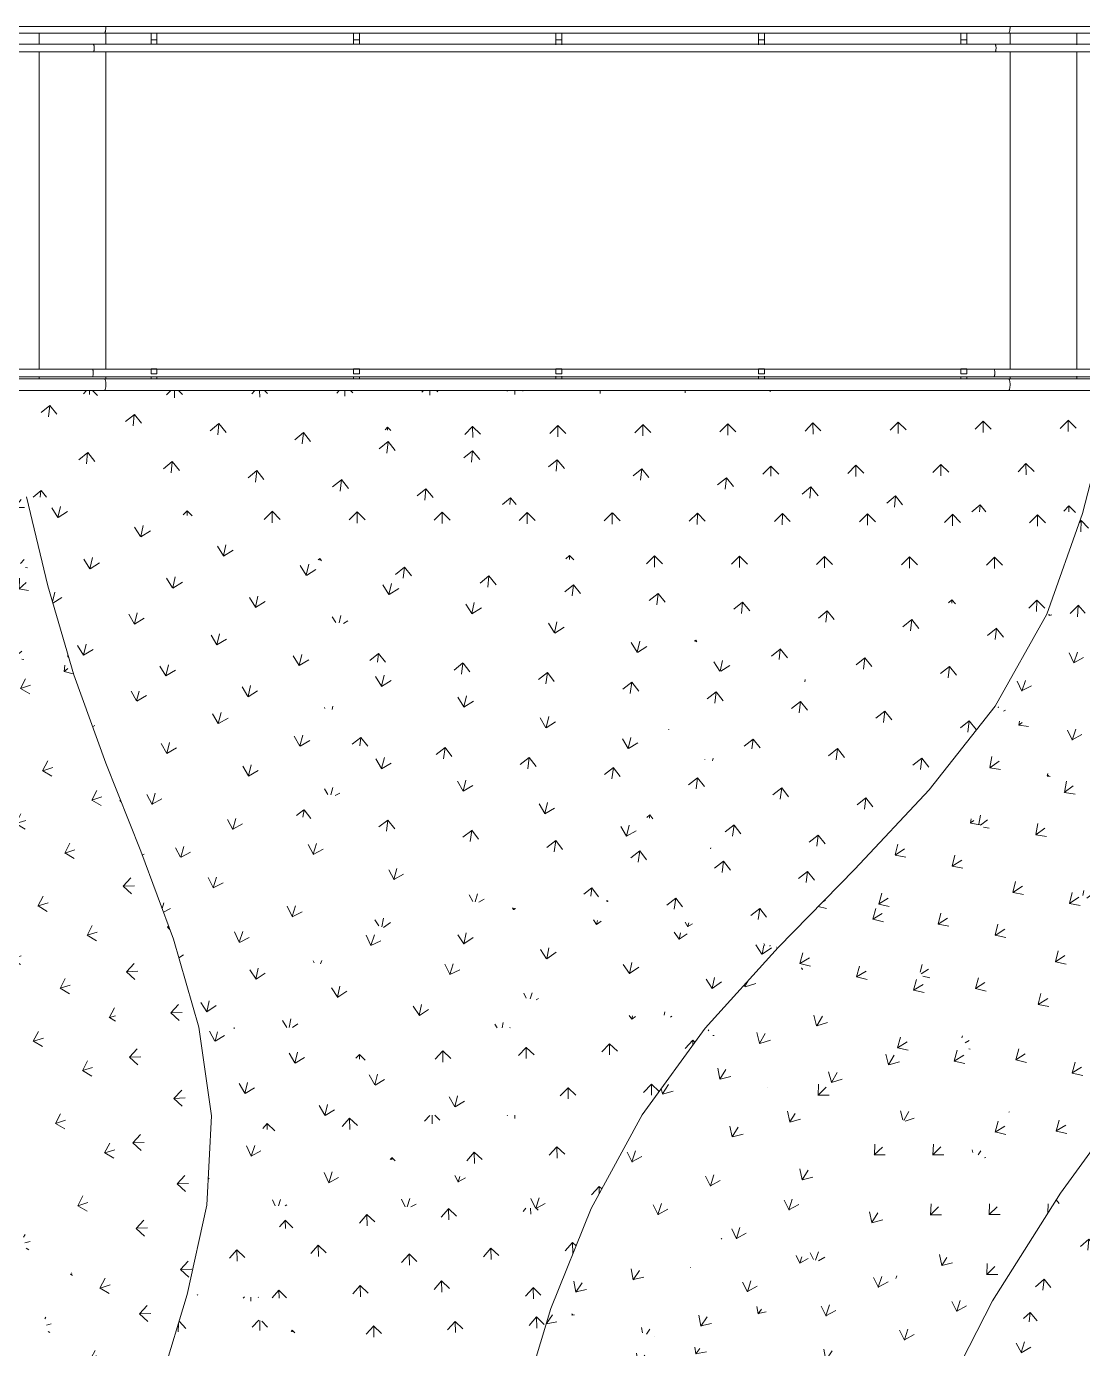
# Model space of a CAD drawing. Header units: millimetres. Extents: x 15878 to 679837, y -72324 to 391440.
# Drawn here: x 80726 to 85159, y -890 to 4657 of the extents above; entities that cross this region are included whole.
import ezdxf

# ---------------------------------------------------------------- set-up
doc = ezdxf.new("R2010")
doc.units = ezdxf.units.MM
for name, color, linetype, lineweight in [('A-FLOR', 192, 'Continuous', 5), ('A-FLOR-HRAL', 11, 'Continuous', 5), ('A-FLOR-PATT', 8, 'Continuous', 5), ('A-WALL', 113, 'Continuous', 5)]:
    doc.layers.add(name, color=color, linetype=linetype, lineweight=lineweight)

# ---------------------------------------------------------------- blocks, each defined once
blk = doc.blocks.new('Railings 6 - Railings 6-15750741-1_F')
at = {"layer": 'A-FLOR-HRAL'}
for p, q in [((79878.4, 4629.3), (81053.5, 4629.3)), ((81053.5, 4629.3), (84848.1, 4629.3)), ((81248.9, 4610.6), (81248.9, 4629.5)), ((81248.9, 4600.6), (81248.9, 4610.6)), ((81273.9, 4629.5), (81273.9, 4610.6)), ((81273.9, 4610.6), (81273.9, 4600.6)), ((82098.9, 4610.6), (82098.9, 4629.5)), ((82098.9, 4600.6), (82098.9, 4610.6)), ((82123.9, 4629.5), (82123.9, 4610.6)), ((82123.9, 4610.6), (82123.9, 4600.6)), ((82948.9, 4610.6), (82948.9, 4631.1)), ((82948.9, 4600.6), (82948.9, 4610.6)), ((82973.9, 4631.1), (82973.9, 4610.6)), ((82973.9, 4610.6), (82973.9, 4600.6)), ((83798.9, 4610.6), (83798.9, 4629.9)), ((83798.9, 4600.6), (83798.9, 4610.6)), ((83823.9, 4629.9), (83823.9, 4610.6)), ((83823.9, 4610.6), (83823.9, 4600.6)), ((84648.9, 4610.6), (84648.9, 4629.6)), ((84648.9, 4600.6), (84648.9, 4610.6)), ((84673.9, 4629.5), (84673.9, 4610.6)), ((84673.9, 4610.6), (84673.9, 4600.6)), ((84848.2, 4629.3), (86248.2, 4629.3)), ((81006.7, 4582.6), (79789.5, 4582.6)), ((79789.5, 4550.6), (81006.7, 4550.6)), ((84791.8, 4582.6), (81006.7, 4582.6)), ((81006.7, 4550.6), (84791.8, 4550.6)), ((81248.9, 4581.3), (81248.9, 4600.6)), ((81273.9, 4600.6), (81248.9, 4600.6)), ((81273.9, 4600.6), (81273.9, 4581.3)), ((82098.9, 4581.3), (82098.9, 4600.6)), ((82123.9, 4600.6), (82098.9, 4600.6)), ((82123.9, 4600.6), (82123.9, 4581.3)), ((82948.9, 4580.6), (82948.9, 4600.6)), ((82973.9, 4600.6), (82948.9, 4600.6)), ((82973.9, 4600.6), (82973.9, 4580.6)), ((83798.9, 4580.8), (83798.9, 4600.6)), ((83823.9, 4600.6), (83798.9, 4600.6)), ((83823.9, 4600.6), (83823.9, 4580.8)), ((84648.9, 4581.2), (84648.9, 4600.6)), ((84673.9, 4600.6), (84648.9, 4600.6)), ((84673.9, 4600.6), (84673.9, 4581.3)), ((86191.8, 4582.6), (84791.8, 4582.6)), ((84791.8, 4550.6), (86191.8, 4550.6)), ((81002.6, 3219.7), (80428.3, 3219.7)), ((84786.9, 3219.7), (81002.6, 3219.7)), ((81248.9, 3200.4), (81248.9, 3220.4)), ((81273.9, 3220.4), (81248.9, 3220.4)), ((81273.9, 3220.4), (81273.9, 3200.4)), ((82098.9, 3200.4), (82098.9, 3220.4)), ((82123.9, 3220.4), (82098.9, 3220.4)), ((82123.9, 3220.4), (82123.9, 3200.4)), ((82948.9, 3200.4), (82948.9, 3220.4)), ((82973.9, 3220.4), (82948.9, 3220.4)), ((82973.9, 3220.4), (82973.9, 3200.4)), ((83798.9, 3200.4), (83798.9, 3220.4)), ((83823.9, 3220.4), (83798.9, 3220.4)), ((83823.9, 3220.4), (83823.9, 3200.4)), ((84648.9, 3200.4), (84648.9, 3220.4)), ((84673.9, 3220.4), (84648.9, 3220.4)), ((84673.9, 3220.4), (84673.9, 3200.4)), ((85190.1, 3219.7), (84786.8, 3219.7)), ((79781.7, 3187.7), (81002.6, 3187.7)), ((81053.5, 3179.3), (79878.4, 3179.3)), ((81002.6, 3187.7), (84786.8, 3187.7)), ((84848.2, 3179.3), (81053.5, 3179.3)), ((81248.9, 3200.4), (81273.9, 3200.4)), ((81248.9, 3179.1), (81248.9, 3188.9)), ((81273.9, 3188.9), (81273.9, 3179.1)), ((82098.9, 3200.4), (82123.9, 3200.4)), ((82098.9, 3179.1), (82098.9, 3188.9)), ((82123.9, 3188.9), (82123.9, 3179.1)), ((82948.9, 3200.4), (82973.9, 3200.4)), ((82948.9, 3177.4), (82948.9, 3190.4)), ((82973.9, 3190.4), (82973.9, 3177.4)), ((83798.9, 3200.4), (83823.9, 3200.4)), ((83798.9, 3178.6), (83798.9, 3189.4)), ((83823.9, 3189.4), (83823.9, 3178.6)), ((84648.9, 3200.4), (84673.9, 3200.4)), ((84648.9, 3179), (84648.9, 3189)), ((84673.9, 3188.9), (84673.9, 3179)), ((84786.9, 3187.7), (86186.9, 3187.7)), ((86248.1, 3179.3), (84848.1, 3179.3)), ((79878.4, 3129.3), (81053.5, 3129.3)), ((81053.5, 3129.3), (84848.1, 3129.3)), ((84848.2, 3129.3), (86248.2, 3129.3))]:
    blk.add_line(p, q, dxfattribs=at)
for points in [[(81052.8, 4629.5), (81053.3, 4629.2), (81053.8, 4629.2), (81054.3, 4629.5)], [(84847.2, 4629.5), (84847.8, 4629.2), (84848.4, 4629.2), (84849.1, 4629.5)], [(81006.2, 4550.7), (81006.6, 4550.5), (81006.9, 4550.5), (81007.2, 4550.7)], [(84791.2, 4550.7), (84791.6, 4550.5), (84792, 4550.5), (84792.4, 4550.7)], [(81003.1, 3187.8), (81002.7, 3187.6), (81002.4, 3187.6), (81002.1, 3187.8)], [(84787.4, 3187.8), (84787, 3187.6), (84786.6, 3187.6), (84786.3, 3187.8)], [(81054.3, 3129.5), (81053.8, 3129.2), (81053.3, 3129.2), (81052.8, 3129.5)], [(84849.1, 3129.5), (84848.5, 3129.2), (84847.8, 3129.2), (84847.2, 3129.5)]]:
    blk.add_open_spline(points, degree=3, dxfattribs=at)
for points, knots in [([(81054.3, 4629.5), (81054.8, 4629.8), (81055.8, 4630.9), (81057.1, 4634.2), (81058.2, 4638.8), (81059.2, 4646.5), (81059.4, 4653.2), (81059.3, 4657.5)], [0, 0, 0, 0, 0.0833333, 0.1666667, 0.25, 0.3333333, 0.5, 0.5, 0.5, 0.5]), ([(84849.1, 4629.5), (84849.7, 4629.8), (84850.8, 4630.9), (84852.5, 4634.2), (84853.8, 4638.8), (84855, 4646.5), (84855.3, 4653.2), (84855.1, 4657.5)], [0, 0, 0, 0, 0.0833333, 0.1666667, 0.25, 0.3333333, 0.5, 0.5, 0.5, 0.5]), ([(81007.2, 4550.7), (81007.5, 4550.9), (81008.2, 4551.6), (81009, 4553.7), (81009.7, 4556.7), (81010.4, 4561.6), (81010.6, 4568.7), (81009.9, 4575.4), (81009, 4579.4), (81008.2, 4581.5), (81007.2, 4582.6), (81006.6, 4582.6), (81006.2, 4582.4)], [0, 0, 0, 0, 0.083333, 0.166667, 0.25, 0.333333, 0.5, 0.666667, 0.75, 0.833333, 0.916667, 1, 1, 1, 1]), ([(84792.4, 4550.7), (84792.8, 4550.9), (84793.5, 4551.6), (84794.6, 4553.7), (84795.4, 4556.7), (84796.2, 4561.6), (84796.5, 4568.7), (84795.7, 4575.4), (84794.6, 4579.4), (84793.6, 4581.5), (84792.4, 4582.6), (84791.6, 4582.6), (84791.2, 4582.4)], [0, 0, 0, 0, 0.083333, 0.166667, 0.25, 0.333333, 0.5, 0.666667, 0.75, 0.833333, 0.916667, 1, 1, 1, 1]), ([(81002.1, 3219.5), (81002.5, 3219.7), (81003.1, 3219.7), (81004, 3218.6), (81004.9, 3216.5), (81005.6, 3213.5), (81006.1, 3209.8), (81006.4, 3204.4), (81006.2, 3197.2), (81005.2, 3191.5), (81004, 3188.7), (81003.4, 3188), (81003.1, 3187.8)], [0, 0, 0, 0, 0.083333, 0.166667, 0.25, 0.333333, 0.416667, 0.5, 0.666667, 0.833333, 0.916667, 1, 1, 1, 1]), ([(84786.3, 3219.5), (84786.7, 3219.7), (84787.5, 3219.7), (84788.6, 3218.6), (84789.6, 3216.5), (84790.4, 3213.5), (84791, 3209.8), (84791.4, 3204.4), (84791.2, 3198.7), (84790.4, 3193.8), (84789.6, 3190.8), (84788.6, 3188.7), (84787.8, 3188), (84787.4, 3187.8)], [0, 0, 0, 0, 0.083333, 0.166667, 0.25, 0.333333, 0.416667, 0.5, 0.666667, 0.75, 0.833333, 0.916667, 1, 1, 1, 1]), ([(81052.8, 3179.1), (81053.3, 3179.4), (81054.3, 3179.4), (81055.8, 3177.6), (81057.1, 3174.3), (81058.2, 3169.6), (81059, 3163.9), (81059.5, 3155.4), (81059.1, 3144.2), (81057.5, 3135.3), (81055.8, 3130.9), (81054.8, 3129.8), (81054.3, 3129.5)], [0, 0, 0, 0, 0.083333, 0.166667, 0.25, 0.333333, 0.416667, 0.5, 0.666667, 0.833333, 0.916667, 1, 1, 1, 1]), ([(84847.3, 3179.1), (84847.9, 3179.4), (84849.1, 3179.4), (84850.9, 3177.6), (84852.5, 3174.3), (84853.8, 3169.6), (84854.7, 3163.9), (84855.3, 3155.4), (84855, 3146.5), (84853.8, 3138.8), (84852.4, 3134.2), (84850.9, 3130.9), (84849.6, 3129.8), (84849.1, 3129.5)], [0, 0, 0, 0, 0.083333, 0.166667, 0.25, 0.333333, 0.416667, 0.5, 0.666667, 0.75, 0.833333, 0.916667, 1, 1, 1, 1])]:
    blk.add_open_spline(points, degree=3, knots=knots, dxfattribs=at)

msp = doc.modelspace()

# ---------------------------------------------------------------- hatches: boundary and pattern name
at = {"layer": 'A-FLOR-PATT'}
h = msp.add_hatch(dxfattribs=at)
h.set_pattern_fill('FP_1884', color=256, style=0, pattern_type=2)
h.set_pattern_definition([(60.227, (9063.94, -25012.83), (-48.3869, 249.3253), [44.147, -288.832]), (10.522, (9063.94, -25012.83), (-48.38375, 249.32595), [40.76, -176.628]), (100.983, (9063.94, -25012.83), (-213.733, -39.7011), [47.621, -206.357])])
h.paths.add_polyline_path([(80726, 2683.2), (80629.1, 3129.5), (79899.3, 3129.5), (79899.3, 3096.3), (80704.1, 2694.2)], flags=0)
h = msp.add_hatch(dxfattribs=at)
h.set_pattern_fill('FP_1808', color=256, style=0, pattern_type=2)
h.set_pattern_definition([(264.125, (110854.86, -1587.93), (159.1468, -197.5225), [47.594, -311.383]), (219.165, (110854.86, -1587.93), (159.1436, -197.5247), [47.373, -205.284]), (308.858, (110854.86, -1587.93), (195.8929, 159.5662), [47.561, -206.098])])
h.paths.add_polyline_path([(85159.4, 2614), (80856.7, 3129.5), (80629.1, 3129.5), (80726, 2683.2), (83531.2, 2639.4)], flags=0)
h = msp.add_hatch(dxfattribs=at)
h.set_pattern_fill('FP_1828', color=256, style=0, pattern_type=2)
h.set_pattern_definition([(270.409, (107592.76, 4310.07), (179.8642, -177.7186), [47.606, -311.462]), (225.646, (107592.76, 4310.07), (179.8666, -177.7158), [47.553, -206.062]), (315.344, (107592.76, 4310.07), (177.3012, 181.341), [47.41, -205.444])])
h.paths.add_polyline_path([(85159.4, 2614), (85291.5, 3129.5), (80856.7, 3129.5), (85009.7, 2632)], flags=0)
h = msp.add_hatch(dxfattribs=at)
h.set_pattern_fill('FP_1886', color=256, style=0, pattern_type=2)
h.set_pattern_definition([(43.168, (7725.13, -3656.95), (10.44935, 248.32606), [41.081, -268.772]), (350.43, (7725.13, -3656.95), (10.4452, 248.32636), [40.985, -177.6]), (87.591, (7725.13, -3656.95), (-215.54294, 36.34195), [46.602, -201.944])])
h.paths.add_polyline_path([(80925, 1937.1), (80816.3, 2309.6), (79899.3, 3057.1), (79889.3, 3057.1), (79889.3, 3037.9), (80900, 1963.8)], flags=0)
h = msp.add_hatch(dxfattribs=at)
h.set_pattern_fill('FP_1885', color=256, style=0, pattern_type=2)
h.set_pattern_definition([(50.153, (6659.7, -12827.15), (-11.8951, 252.0125), [42.679, -279.225]), (358.721, (6659.7, -12827.15), (-11.8928, 252.01225), [40.914, -177.292]), (92.702, (6659.7, -12827.15), (-218.1511, 4.8695), [47.305, -204.988])])
h.paths.add_polyline_path([(80816.3, 2309.6), (80726, 2683.2), (79899.3, 3096.3), (79899.9, 3057.1), (80779.8, 2339.4)], flags=0)
h = msp.add_hatch(dxfattribs=at)
h.set_pattern_fill('FP_1887', color=256, style=0, pattern_type=2)
h.set_pattern_definition([(38.174, (11563.32, 3989.15), (21.4247, 241.2003), [38.774, -253.68]), (343.831, (11563.32, 3989.15), (21.42496, 241.2006), [40.701, -176.37]), (84.924, (11563.32, 3989.15), (-208.48436, 60.44815), [45.403, -196.747])])
h.paths.add_polyline_path([(81058.9, 1566.4), (80925, 1937.1), (79889.3, 3037.9), (79889.3, 3017.9), (81018.7, 1616.3)], flags=0)
h = msp.add_hatch(dxfattribs=at)
h.set_pattern_fill('FP_1890', color=256, style=0, pattern_type=2)
h.set_pattern_definition([(17.196, (3758.93, 13429.96), (112.9033, 222.04135), [44.286, -289.738]), (329.123, (3758.93, 13429.96), (112.90255, 222.0415), [45.045, -195.194]), (63.047, (3758.93, 13429.96), (-206.1882, 123.2919), [46.706, -202.391])])
h.paths.add_polyline_path([(81172.2, -1412.6), (81058.9, 1566.4), (79889.3, 3017.9), (79889.3, 2789), (81069.3, -1075.8)], flags=0)
h = msp.add_hatch(dxfattribs=at)
h.set_pattern_fill('FP_1892', color=256, style=0, pattern_type=2)
h.set_pattern_definition([(15.096, (-4049.8, 9642.3), (127.25497, 219.46756), [46.968, -307.287]), (329.363, (-4049.8, 9642.3), (127.25365, 219.4689), [46.804, -202.815]), (59.893, (-4049.8, 9642.3), (-214.7737, 127.20756), [47.567, -206.125])])
h.paths.add_polyline_path([(81069.3, -1783.9), (81172.2, -1412.6), (79889.3, 2789), (79889.3, 2727.4), (81053.8, -1724.5)], flags=0)
h = msp.add_hatch(dxfattribs=at)
h.set_pattern_fill('FP_1888', color=256, style=0, pattern_type=2)
h.set_pattern_definition([(13.219, (-2335.54, 11842.16), (133.94, 215.18427), [46.833, -306.402]), (327.371, (-2335.54, 11842.16), (133.94025, 215.1843), [46.739, -202.537]), (58.1, (-2335.54, 11842.16), (-209.9359, 134.4099), [47.525, -205.94])])
h.paths.add_polyline_path([(80979.8, -2154.9), (81069.3, -1783.9), (79889.3, 2727.4), (79889.3, 2660.7), (80905.1, -1825.3)], flags=0)
h = msp.add_hatch(dxfattribs=at)
h.set_pattern_fill('FP_1807', color=256, style=0, pattern_type=2)
h.set_pattern_definition([(77.315, (-14596.75, -65772.14), (-134.33726, 215.30334), [47.542, -311.043]), (32.266, (-14596.75, -65772.14), (-134.33567, 215.3044), [47.249, -204.745]), (121.962, (-14596.75, -65772.14), (-213.0788, -134.52945), [47.583, -206.193])])
h.paths.add_polyline_path([(84792.8, 1805.5), (80726, 2683.2), (80816.3, 2309.6), (84515.5, 1840.6)], flags=0)
h = msp.add_hatch(dxfattribs=at)
h.set_pattern_fill('FP_1827', color=256, style=0, pattern_type=2)
h.set_pattern_definition([(263.78, (111895.64, -2829.43), (158.0423, -196.6479), [47.567, -311.205]), (219.097, (111895.64, -2829.43), (158.0424, -196.6485), [47.574, -206.156]), (308.788, (111895.64, -2829.43), (196.9146, 160.0106), [47.304, -204.982])])
h.paths.add_polyline_path([(84792.8, 1805.5), (85009.7, 2190.9), (80726, 2683.2), (84515.5, 1865.3)], flags=0)
h = msp.add_hatch(dxfattribs=at)
h.set_pattern_fill('FP_1829', color=256, style=0, pattern_type=2)
h.set_pattern_definition([(269.499, (108001.97, 3404.43), (176.9117, -180.2488), [47.589, -311.352]), (224.781, (108001.97, 3404.43), (176.9114, -180.2494), [47.562, -206.1]), (314.464, (108001.97, 3404.43), (180.052, 178.6774), [47.355, -205.206])])
h.paths.add_polyline_path([(85009.7, 2190.9), (85159.4, 2614), (80726, 2683.2), (84792.8, 2215.8)], flags=0)
h = msp.add_hatch(dxfattribs=at)
h.set_pattern_fill('FP_1670', color=256, style=0, pattern_type=2)
h.set_pattern_definition([(267.785, (115814.69, 1134.18), (160.1212, -176.2873), [47.258, -309.181]), (225.969, (115814.7, 1134.18), (160.119, -176.289), [46.912, -203.286]), (312.248, (115814.7, 1134.18), (173.8993, 179.8827), [44.653, -193.498])])
h.paths.add_polyline_path([(86211.3, 2027.2), (85159.4, 2614), (85009.7, 2190.9), (86165, 2033.5)], flags=0)
h = msp.add_hatch(dxfattribs=at)
h.set_pattern_fill('FP_1809', color=256, style=0, pattern_type=2)
h.set_pattern_definition([(76.42, (-14856.14, -63967), (-130.6516, 217.60391), [47.491, -310.709]), (31.301, (-14856.14, -63967), (-130.65047, 217.6051), [47.126, -204.215]), (120.981, (-14856.14, -63967), (-214.75754, -130.58124), [47.59, -206.223])])
h.paths.add_polyline_path([(84515.5, 1453.8), (80816.3, 2309.6), (80925, 1937.1), (83531.2, 1586.3)], flags=0)
h = msp.add_hatch(dxfattribs=at)
h.set_pattern_fill('FP_1830', color=256, style=0, pattern_type=2)
h.set_pattern_definition([(262.964, (112357.9, -3933.28), (155.1607, -197.9276), [47.49, -310.702]), (218.366, (112357.9, -3933.28), (155.158, -197.9297), [47.598, -206.258]), (308.093, (112357.9, -3933.28), (199.0385, 157.5643), [47.155, -204.34])])
h.paths.add_polyline_path([(84515.5, 1453.8), (84792.8, 1805.5), (80816.3, 2309.6), (83531.2, 1681.5)], flags=0)
h = msp.add_hatch(dxfattribs=at)
h.set_pattern_fill('FP_1671', color=256, style=0, pattern_type=2)
h.set_pattern_definition([(71.015, (-194.18, -64431.77), (-102.2359, 220.12544), [47.513, -310.855]), (28.488, (-194.18, -64431.77), (-102.23715, 220.12483), [46.681, -202.285]), (114.912, (-194.18, -64431.77), (-218.8209, -118.7489), [45.508, -197.201])])
h.paths.add_polyline_path([(86154.7, 1542.4), (85009.7, 2190.9), (84792.8, 1805.5), (85971.6, 1577.8)], flags=0)
h = msp.add_hatch(dxfattribs=at)
h.set_pattern_fill('FP_1675', color=256, style=0, pattern_type=2)
h.set_pattern_definition([(56.885, (-2953.04, -39362.93), (-38.8397, 249.46276), [46.841, -306.459]), (11.329, (-2953.04, -39362.93), (-38.8379, 249.4633), [44.337, -192.126]), (98.85, (-2953.04, -39362.93), (-231.8544, -46.45444), [47.338, -205.131])])
h.paths.add_polyline_path([(86154.7, 1542.4), (86211.3, 2027.2), (85009.7, 2190.9), (86149.2, 1545.5)], flags=0)
h = msp.add_hatch(dxfattribs=at)
h.set_pattern_fill('FP_1811', color=256, style=0, pattern_type=2)
h.set_pattern_definition([(75.41, (-14829.2, -61571.88), (-126.3144, 220.22523), [47.385, -310.015]), (30.147, (-14829.2, -61571.88), (-126.31215, 220.22635), [46.91, -203.275]), (119.837, (-14829.2, -61571.88), (-216.34393, -125.649), [47.602, -206.277])])
h.paths.add_polyline_path([(84203.1, 1121.1), (80925, 1937.1), (81058.9, 1566.4), (84046, 1143.3)], flags=0)
h = msp.add_hatch(dxfattribs=at)
h.set_pattern_fill('FP_1825', color=256, style=0, pattern_type=2)
h.set_pattern_definition([(262.406, (112696.83, -4682.73), (153.074, -198.3054), [47.395, -310.078]), (217.916, (112696.83, -4682.73), (153.0728, -198.3058), [47.609, -206.304]), (307.665, (112696.83, -4682.73), (200.3137, 156.032), [46.971, -203.542])])
h.paths.add_polyline_path([(84203.1, 1121.1), (84515.5, 1453.8), (80925, 1937.1), (84118.1, 1142.2)], flags=0)
h = msp.add_hatch(dxfattribs=at)
h.set_pattern_fill('FP_1669', color=256, style=0, pattern_type=2)
h.set_pattern_definition([(36.229, (-8569.47, -21648.4), (47.83296, 246.22597), [47.42, -310.243]), (351.763, (-8569.47, -21648.4), (47.8318, 246.2263), [45.598, -197.59]), (79.007, (-8569.47, -21648.4), (-240.6799, 34.8393), [47.03, -203.799])])
h.paths.add_polyline_path([(85701.7, 639.1), (84792.8, 1805.5), (84515.5, 1453.8), (85664.8, 664.5)], flags=0)
h = msp.add_hatch(dxfattribs=at)
h.set_pattern_fill('FP_1668', color=256, style=0, pattern_type=2)
h.set_pattern_definition([(36.641, (-7116.75, -20611.19), (47.18804, 247.52506), [47.192, -308.755]), (351.626, (-7116.75, -20611.2), (47.1883, 247.5258), [45.186, -195.805]), (79.207, (-7116.75, -20611.2), (-238.4217, 35.095), [47.247, -204.737])])
h.paths.add_polyline_path([(85701.7, 639.1), (85971.6, 1082.7), (84792.8, 1805.5), (85223.7, 1252.5)], flags=0)
h = msp.add_hatch(dxfattribs=at)
h.set_pattern_fill('FP_1676', color=256, style=0, pattern_type=2)
h.set_pattern_definition([(71.744, (-364.03, -63118.23), (-104.34182, 222.05953), [47.613, -311.509]), (28.755, (-364.03, -63118.23), (-104.3418, 222.05903), [46.377, -200.966]), (115.168, (-364.03, -63118.23), (-216.8418, -118.98723), [46.004, -199.349])])
h.paths.add_polyline_path([(85971.6, 1082.7), (86149.2, 1543.5), (84792.8, 1805.5), (85694.8, 1252.5)], flags=0)
h = msp.add_hatch(dxfattribs=at)
h.set_pattern_fill('FP_1810', color=256, style=0, pattern_type=2)
h.set_pattern_definition([(73.948, (-14444.55, -58313.38), (-119.91395, 223.82713), [47.223, -308.955]), (28.476, (-14444.55, -58313.38), (-119.913, 223.8269), [46.586, -201.874]), (118.179, (-14444.55, -58313.38), (-218.4022, -118.461), [47.611, -206.314])])
h.paths.add_polyline_path([(83881.2, 792.7), (81058.9, 1566.4), (81205.5, 1196.8), (83531.2, 845.6)], flags=0)
h = msp.add_hatch(dxfattribs=at)
h.set_pattern_fill('FP_1891', color=256, style=0, pattern_type=2)
h.set_pattern_definition([(2.177, (853, 18308.08), (172.65277, 186.29797), [47.625, -311.585]), (317.177, (853, 18308.08), (172.6529, 186.2981), [47.625, -206.375]), (47.177, (853, 18308.08), (-186.2981, 172.6529), [47.625, -206.375])])
h.paths.add_polyline_path([(81172.2, -1412.6), (81400.8, -664), (81483.9, -288.2), (81503.2, 86), (81449.6, 457.6), (81343.1, 827.6), (81172.2, 1280.9), (81058.9, 1566.4), (81070.9, 1252.5)], flags=0)
h = msp.add_hatch(dxfattribs=at)
h.set_pattern_fill('FP_1826', color=256, style=0, pattern_type=2)
h.set_pattern_definition([(261.984, (113050.84, -5142.06), (151.2835, -198.2414), [47.307, -309.507]), (217.647, (113050.84, -5142.06), (151.284, -198.2416), [47.608, -206.3]), (307.348, (113050.84, -5142.06), (201.0417, 155.0846), [46.757, -202.615])])
h.paths.add_polyline_path([(83881.2, 792.7), (84203.1, 1121.1), (81069.3, 1563.5), (83754.1, 827.6)], flags=0)
h = msp.add_hatch(dxfattribs=at)
h.set_pattern_fill('FP_1666', color=256, style=0, pattern_type=2)
h.set_pattern_definition([(33.339, (-9137.56, -18626.69), (59.32688, 243.48505), [47.481, -310.64]), (348.991, (-9137.56, -18626.7), (59.3244, 243.485), [45.817, -198.54]), (76.307, (-9137.56, -18626.7), (-239.86053, 46.6619), [46.989, -203.619])])
h.paths.add_polyline_path([(85386.2, 202.1), (84515.5, 1453.8), (84203.1, 1121.1), (85222.5, 329.3)], flags=0)
h = msp.add_hatch(dxfattribs=at)
h.set_pattern_fill('FP_1665', color=256, style=0, pattern_type=2)
h.set_pattern_definition([(33.777, (-7731.4, -17737.4), (58.72047, 244.86942), [47.279, -309.325]), (348.905, (-7731.4, -17737.4), (58.72036, 244.8698), [45.416, -196.803]), (76.515, (-7731.4, -17737.4), (-237.69154, 46.6115), [47.215, -204.597])])
h.paths.add_polyline_path([(85386.2, 202.1), (85701.7, 639.1), (84515.5, 1453.8), (85222.5, 437.5)], flags=0)
h = msp.add_hatch(dxfattribs=at)
h.set_pattern_fill('FP_1813', color=256, style=0, pattern_type=2)
h.set_pattern_definition([(71.65, (-13612.28, -53973.11), (-109.7282, 229.00119), [47.029, -307.689]), (25.936, (-13612.28, -53973.11), (-109.7274, 229.00225), [46.162, -200.036]), (115.602, (-13612.28, -53973.11), (-221.4011, -107.6806), [47.612, -206.32])])
h.paths.add_polyline_path([(83575.1, 454), (81205.5, 1196.8), (81343.1, 827.6), (83531.2, 461.4)], flags=0)
h = msp.add_hatch(dxfattribs=at)
h.set_pattern_fill('FP_1824', color=256, style=0, pattern_type=2)
h.set_pattern_definition([(78.621, (-9745.68, -70566.5), (-138.53266, 206.09124), [47.323, -309.608]), (34.54, (-9745.68, -70566.5), (-138.5337, 206.0904), [47.563, -206.105]), (123.909, (-9745.68, -70566.5), (-208.95335, -143.82504), [46.561, -201.763])])
h.paths.add_polyline_path([(83575.1, 454), (83881.2, 792.7), (81240.9, 1185.7), (83563.7, 457.6)], flags=0)
h = msp.add_hatch(dxfattribs=at)
h.set_pattern_fill('FP_1664', color=256, style=0, pattern_type=2)
h.set_pattern_definition([(31.308, (-9581.51, -15795.12), (67.32804, 241.84287), [47.479, -310.628]), (346.849, (-9581.51, -15795.12), (67.3275, 241.8434), [45.949, -199.112]), (74.443, (-9581.51, -15795.12), (-238.6338, 55.75654), [47.07, -203.97])])
h.paths.add_polyline_path([(85066.4, -237.8), (84203.1, 1121.1), (83881.2, 792.7), (84781, 10.3)], flags=0)
h = msp.add_hatch(dxfattribs=at)
h.set_pattern_fill('FP_1667', color=256, style=0, pattern_type=2)
h.set_pattern_definition([(31.773, (-8069.06, -14832.6), (66.67934, 243.27773), [47.25, -309.133]), (346.754, (-8069.06, -14832.6), (66.6806, 243.2766), [45.517, -197.239]), (74.672, (-8069.06, -14832.6), (-236.29675, 55.62333), [47.297, -204.953])])
h.paths.add_polyline_path([(85066.4, -237.8), (85386.2, 202.1), (84203.1, 1121.1), (84861.6, 84.5)], flags=0)
h = msp.add_hatch(dxfattribs=at)
h.set_pattern_fill('FP_1812', color=256, style=0, pattern_type=2)
h.set_pattern_definition([(78.843, (-9958.68, -63045.94), (-136.8678, 213.2316), [47.329, -309.648]), (33.633, (-9958.68, -63045.94), (-136.86714, 213.2317), [46.378, -200.97]), (122.695, (-9958.68, -63045.94), (-205.94246, -136.99746), [47.508, -205.87])])
h.paths.add_polyline_path([(83575.1, 454), (81343.1, 827.6), (81449.6, 457.6), (83531.2, 454.1)], flags=0)
h = msp.add_hatch(dxfattribs=at)
h.set_pattern_fill('FP_1658', color=256, style=0, pattern_type=2)
h.set_pattern_definition([(60.269, (-12223.77, -52225.96), (-61.88638, 237.52641), [47.515, -310.863]), (17.091, (-12223.77, -52225.96), (-61.8857, 237.52677), [47.004, -203.684]), (104.604, (-12223.77, -52225.96), (-239.6158, -73.6774), [46.023, -199.433])])
h.paths.add_polyline_path([(85066.4, -237.8), (83881.2, 792.7), (83575.1, 454), (84781, -105.4)], flags=0)
h = msp.add_hatch(dxfattribs=at)
h.set_pattern_fill('FP_1831', color=256, style=0, pattern_type=2)
h.set_pattern_definition([(270.232, (109056.73, 4694.79), (175.6905, -169.429), [46.934, -307.062]), (226.646, (109056.73, 4694.79), (175.6927, -169.427), [47.593, -206.236]), (316.04, (109056.73, 4694.79), (174.2545, 184.566), [45.764, -198.312])])
h.paths.add_polyline_path([(83310.1, 90.5), (83575.1, 454), (81449.6, 457.6), (83096.6, 132.6)], flags=0)
h = msp.add_hatch(dxfattribs=at)
h.set_pattern_fill('FP_1832', color=256, style=0, pattern_type=2)
h.set_pattern_definition([(76.23, (-8436.56, -59772.15), (-125.2926, 219.42422), [47.366, -309.894]), (31.237, (-8436.56, -59772.15), (-125.2907, 219.425), [46.124, -199.869]), (119.727, (-8436.56, -59772.15), (-210.32893, -127.56983), [47.377, -205.299])])
h.paths.add_polyline_path([(81503.2, 86), (83310.1, 90.5), (81450.1, 454), (81502.6, 90.5)], flags=0)
h = msp.add_hatch(dxfattribs=at)
h.set_pattern_fill('FP_1656', color=256, style=0, pattern_type=2)
h.set_pattern_definition([(58.08, (-13376.74, -47877.15), (-51.5841, 242.32965), [47.613, -311.509]), (14.509, (-13376.74, -47877.15), (-51.5823, 242.32927), [46.766, -202.653]), (102.017, (-13376.74, -47877.15), (-241.4642, -62.4887), [46.455, -201.304])])
h.paths.add_polyline_path([(84781, -689.5), (83575.1, 454), (83310.1, 90.5), (84542.8, -563.2)], flags=0)
h = msp.add_hatch(dxfattribs=at)
h.set_pattern_fill('FP_1661', color=256, style=0, pattern_type=2)
h.set_pattern_definition([(44.485, (-13251.4, -29767.78), (9.76543, 250.86536), [47.508, -310.82]), (0.052, (-13251.4, -29767.78), (9.7653, 250.86597), [46.102, -199.776]), (87.77, (-13251.4, -29767.78), (-245.87776, -0.2198), [47.073, -203.983])])
h.paths.add_polyline_path([(84781, -689.5), (85066.4, -237.8), (83575.1, 454), (84755.5, -665.3)], flags=0)
h = msp.add_hatch(dxfattribs=at)
h.set_pattern_fill('FP_1513', color=256, style=0, pattern_type=2)
h.set_pattern_definition([(37.176, (-9041.98, -22759.22), (44.86762, 246.78103), [47.358, -309.84]), (352.647, (-9041.98, -22759.22), (44.86654, 246.7813), [45.324, -196.405]), (79.696, (-9041.98, -22759.22), (-239.74174, 30.93675), [47.03, -203.797])])
h.paths.add_polyline_path([(86273.1, -890.3), (85386.2, 202.1), (85066.4, -237.8), (86050.4, -769.9)], flags=0)
h = msp.add_hatch(dxfattribs=at)
h.set_pattern_fill('FP_1820', color=256, style=0, pattern_type=2)
h.set_pattern_definition([(72.408, (-7150.2, -56480.5), (-108.6823, 226.5226), [47.479, -310.632]), (27.898, (-7150.2, -56480.5), (-108.68254, 226.52256), [46.02, -199.421]), (115.631, (-7150.2, -56480.5), (-216.91673, -114.84097), [47.109, -204.137])])
h.paths.add_polyline_path([(83096.6, -303.3), (81503.2, 86), (81483.9, -288.2), (81557.3, -288.9)], flags=0)
h = msp.add_hatch(dxfattribs=at)
h.set_pattern_fill('FP_1823', color=256, style=0, pattern_type=2)
h.set_pattern_definition([(271.351, (108802.06, 6978.22), (177.3523, -166.0517), [47.051, -307.829]), (228.159, (108802.06, 6978.22), (177.3517, -166.053), [47.499, -205.828]), (316.884, (108802.06, 6978.22), (168.9876, 188.7262), [45.554, -197.401])])
h.paths.add_polyline_path([(83096.6, -303.3), (83310.1, 90.5), (81503.2, 86), (83034.8, -288.2)], flags=0)
h = msp.add_hatch(dxfattribs=at)
h.set_pattern_fill('FP_1655', color=256, style=0, pattern_type=2)
h.set_pattern_definition([(72.04, (-8184.06, -63228.83), (-109.43538, 221.07843), [47.554, -311.12]), (28.63, (-8184.06, -63228.83), (-109.43334, 221.07865), [47.003, -203.682]), (116.335, (-8184.06, -63228.83), (-220.03507, -120.1147), [46.253, -200.428])])
h.paths.add_polyline_path([(84781, -689.5), (83307.6, 86), (83096.6, -303.3), (84744.1, -681)], flags=0)
h = msp.add_hatch(dxfattribs=at)
h.set_pattern_fill('FP_1511', color=256, style=0, pattern_type=2)
h.set_pattern_definition([(264.334, (113360.3, -3878.94), (153.489, -184.4018), [47, -307.494]), (221.772, (113360.3, -3878.94), (153.491, -184.4006), [47.387, -205.344]), (309.773, (113360.3, -3878.94), (188.4875, 168.3606), [44.986, -194.937])])
h.paths.add_polyline_path([(86273.1, -890.3), (85066.4, -237.8), (84781, -689.5), (86050.4, -860.4)], flags=0)
h = msp.add_hatch(dxfattribs=at)
h.set_pattern_fill('FP_1806', color=256, style=0, pattern_type=2)
h.set_pattern_definition([(271.741, (108176.63, 9093.05), (176.2188, -169.2623), [47.467, -310.552]), (228.759, (108176.63, 9093.05), (176.221, -169.2598), [47.026, -203.781]), (316.154, (108176.63, 9093.05), (165.3406, 188.5927), [45.814, -198.528])])
h.paths.add_polyline_path([(82927.8, -721.7), (81483.9, -288.2), (81400.8, -664), (81483.9, -667.2)], flags=0)
h = msp.add_hatch(dxfattribs=at)
h.set_pattern_fill('FP_1821', color=256, style=0, pattern_type=2)
h.set_pattern_definition([(271.767, (108720.95, 8336.48), (177.1215, -165.7283), [47.203, -308.823]), (228.852, (108720.95, 8336.48), (177.1231, -165.7265), [47.342, -205.15]), (316.903, (108720.95, 8336.48), (166.1451, 190.1275), [45.481, -197.084])])
h.paths.add_polyline_path([(82927.8, -721.7), (83096.6, -303.3), (81483.9, -288.2), (82795.8, -682)], flags=0)
h = msp.add_hatch(dxfattribs=at)
h.set_pattern_fill('FP_1654', color=256, style=0, pattern_type=2)
h.set_pattern_definition([(56.566, (-13622.88, -42613.11), (-43.3201, 247.07147), [47.54, -311.028]), (12.219, (-13622.88, -42613.11), (-43.32275, 247.071), [46.212, -200.253]), (99.945, (-13622.88, -42613.11), (-240.882, -52.16177), [47.033, -203.808])])
h.paths.add_polyline_path([(84542.8, -1155.5), (83096.6, -303.3), (82927.8, -721.7), (83575.1, -895.6)], flags=0)
h = msp.add_hatch(dxfattribs=at)
h.set_pattern_fill('FP_1662', color=256, style=0, pattern_type=2)
h.set_pattern_definition([(72.125, (-8240.52, -63036.24), (-109.66008, 221.33017), [47.571, -311.232]), (28.664, (-8240.52, -63036.24), (-109.6598, 221.3297), [46.967, -203.523]), (116.356, (-8240.52, -63036.24), (-219.7923, -120.15046), [46.314, -200.693])])
h.paths.add_polyline_path([(84542.8, -1155.5), (84781, -689.5), (83096.6, -303.3), (84348.2, -1040.8)], flags=0)
h = msp.add_hatch(dxfattribs=at)
h.set_pattern_fill('FP_1805', color=256, style=0, pattern_type=2)
h.set_pattern_definition([(269.225, (110001.23, 6321.08), (168.5267, -175.9356), [47.416, -310.216]), (226.339, (110001.23, 6321.08), (168.5256, -175.9357), [47.083, -204.027]), (313.768, (110001.23, 6321.08), (173.3631, 181.6642), [45.68, -197.947])])
h.paths.add_polyline_path([(82795.8, -1158.5), (81400.8, -664), (81286.5, -1039.5), (82692.3, -1150.3)], flags=0)
h = msp.add_hatch(dxfattribs=at)
h.set_pattern_fill('FP_1822', color=256, style=0, pattern_type=2)
h.set_pattern_definition([(271.211, (108853.87, 8346.48), (174.6846, -169.276), [47.366, -309.891]), (228.348, (108853.87, 8346.48), (174.6865, -169.2737), [47.152, -204.325]), (315.901, (108853.87, 8346.48), (167.1343, 187.9013), [45.609, -197.638])])
h.paths.add_polyline_path([(82795.8, -1158.5), (82927.8, -721.7), (81400.8, -664), (82692.3, -1121.8)], flags=0)
h = msp.add_hatch(dxfattribs=at)
h.set_pattern_fill('FP_1512', color=256, style=0, pattern_type=2)
h.set_pattern_definition([(73.436, (-4759.53, -65852.43), (-113.1112, 216.94735), [47.533, -310.981]), (30.471, (-4759.53, -65852.43), (-113.11, 216.94826), [46.842, -202.982]), (117.536, (-4759.53, -65852.43), (-215.3203, -126.68685), [45.874, -198.789])])
h.paths.add_polyline_path([(86050.4, -1417.4), (84781, -689.5), (84542.8, -1155.5), (85862.5, -1384.7)], flags=0)
h = msp.add_hatch(dxfattribs=at)
h.set_pattern_fill('FP_1519', color=256, style=0, pattern_type=2)
h.set_pattern_definition([(265.719, (112297.1, -1457.83), (157.4973, -184.7493), [47.34, -309.72]), (222.932, (112297.1, -1457.83), (157.498, -184.7491), [47.159, -204.356]), (310.447, (112297.1, -1457.83), (184.1517, 171.313), [45.52, -197.251])])
h.paths.add_polyline_path([(86050.4, -1417.4), (86273.1, -890.3), (84781, -689.5), (86008.8, -1393.6)], flags=0)
h = msp.add_hatch(dxfattribs=at)
h.set_pattern_fill('FP_1657', color=256, style=0, pattern_type=2)
h.set_pattern_definition([(54.835, (-13800.15, -38942.56), (-35.23748, 249.42044), [47.403, -310.133]), (10.079, (-13800.15, -38942.56), (-35.23784, 249.4204), [45.925, -199.009]), (98.042, (-13800.15, -38942.56), (-241.15454, -42.86683), [47.231, -204.666])])
h.paths.add_polyline_path([(84348.2, -1634.9), (82927.8, -721.7), (82795.8, -1158.5), (84258.5, -1607.3)], flags=0)
h = msp.add_hatch(dxfattribs=at)
h.set_pattern_fill('FP_1660', color=256, style=0, pattern_type=2)
h.set_pattern_definition([(54.6, (-14063.82, -40047.98), (-34.70128, 248.7497), [47.511, -310.84]), (10.145, (-14063.82, -40047.98), (-34.7033, 248.7495), [46.15, -199.984]), (97.942, (-14063.82, -40047.98), (-242.28683, -43.35274), [47.092, -204.067])])
h.paths.add_polyline_path([(84348.2, -1634.9), (84542.8, -1155.5), (82927.8, -721.7), (84305.4, -1607.3)], flags=0)

# ---------------------------------------------------------------- linework, layer by layer
at = {"layer": 'A-FLOR'}
for p, q in [((80779.3, 4581.3), (80779.3, 4629.5)), ((81059.3, 4581.3), (81059.3, 4629.5)), ((84855.1, 4581.2), (84855.1, 4629.5)), ((85135.1, 4580.8), (85135.1, 4629.8)), ((80779.3, 3218.4), (80779.3, 4551.8)), ((81059.3, 3218.4), (81059.3, 4551.8)), ((84855.1, 3218.3), (84855.1, 4551.9)), ((85135.1, 3217.9), (85135.1, 4552.3)), ((80779.3, 3179.1), (80779.3, 3188.9)), ((81059.3, 3179.1), (81059.3, 3188.9)), ((84855.1, 3179.1), (84855.1, 3189)), ((85135.1, 3178.7), (85135.1, 3189.4)), ((85159.4, 2614), (85292.1, 3132.2)), ((80816.3, 2309.6), (80726, 2683.2)), ((85009.7, 2190.9), (85159.4, 2614)), ((80816.3, 2309.6), (80925, 1937.1)), ((84792.8, 1805.5), (85009.7, 2190.9)), ((80925, 1937.1), (80925, 1937.1)), ((80925, 1937.1), (81058.9, 1566.4)), ((84515.5, 1453.8), (84792.8, 1805.5)), ((81058.9, 1566.4), (81205.5, 1196.8)), ((84515.5, 1453.8), (84203.1, 1121.1)), ((81205.5, 1196.8), (81205.5, 1196.8)), ((81205.5, 1196.8), (81343.1, 827.6)), ((84203.1, 1121.1), (83881.2, 792.7)), ((84203.1, 1121.1), (84203.1, 1121.1)), ((81449.6, 457.6), (81343.1, 827.6)), ((83575.1, 454), (83881.2, 792.7)), ((81503.2, 86), (81449.6, 457.6)), ((83310.1, 90.5), (83575.1, 454)), ((85386.2, 202.1), (85066.4, -237.8)), ((81483.9, -288.2), (81503.2, 86)), ((83096.6, -303.3), (83310.1, 90.5)), ((84781, -689.5), (85066.4, -237.8)), ((81400.8, -664), (81483.9, -288.2)), ((82927.8, -721.7), (83096.6, -303.3)), ((81400.8, -664), (81286.5, -1039.5)), ((84542.8, -1155.5), (84781, -689.5)), ((82927.8, -721.7), (82795.8, -1158.5))]:
    msp.add_line(p, q, dxfattribs=at)
at = {"layer": 'A-WALL', "color": 253}
msp.add_line((92639.3, 4657.5), (79889.3, 4657.5), dxfattribs=at)

# ---------------------------------------------------------------- block references
at = {"layer": 'A-FLOR-HRAL'}
msp.add_blockref('Railings 6 - Railings 6-15750741-1_F', (0, 0), dxfattribs=at)

doc.saveas('drawing.dxf')
